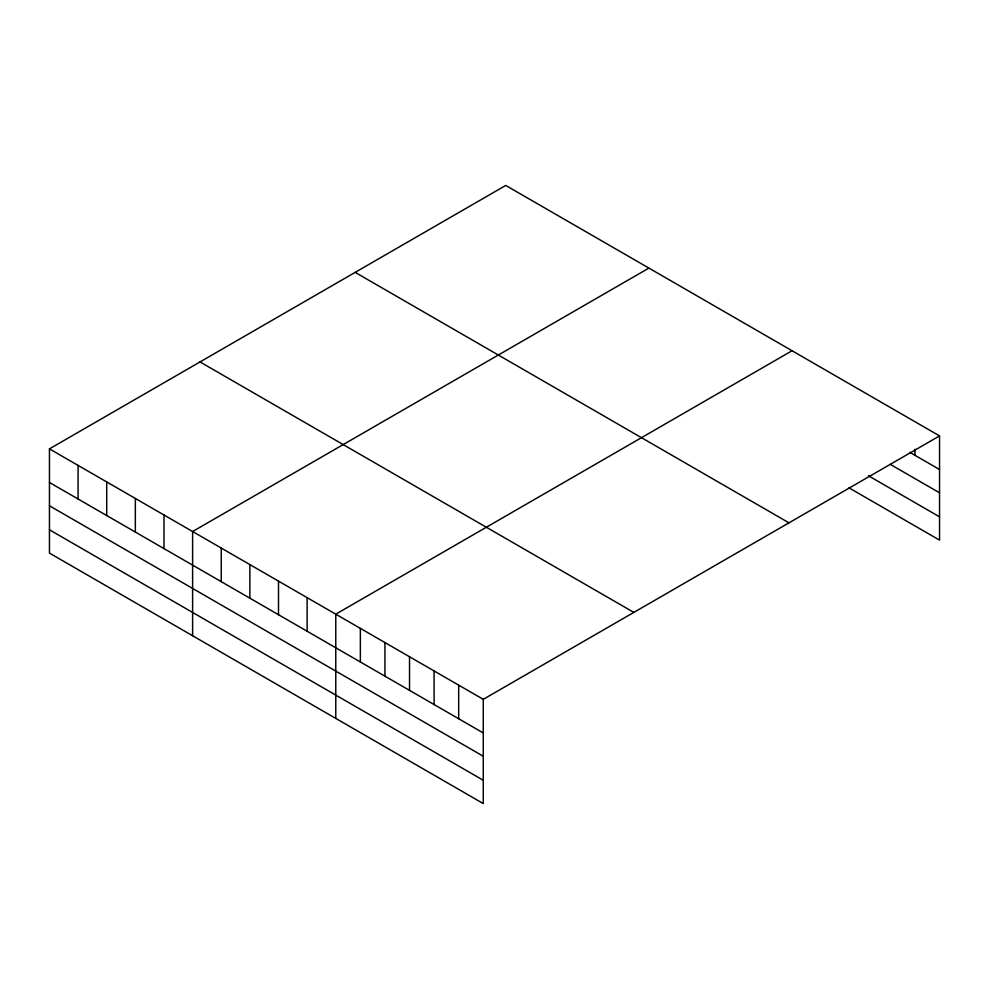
<?xml version="1.0" encoding="UTF-8"?>
<svg xmlns="http://www.w3.org/2000/svg" width="989" height="989" viewBox="0 0 989 989"><rect width="100%" height="100%" fill="white"/><g stroke="black" fill="none" stroke-linecap="round" stroke-linejoin="round"><path stroke-width="1.48" d="M49.45 448.87L483.262 699.334L483.262 803.562L49.45 553.098L49.45 448.87L505.738 185.438L939.55 435.902L939.55 540.13L848.982 487.837M648.895 268.093L192.608 531.526L192.608 635.754M792.053 350.749L335.766 614.181L335.766 718.41M483.262 699.334L939.55 435.902M909.793 452.332L939.55 469.503M890.384 464.422L939.55 492.806M868.391 475.734L939.55 516.827M355.162 272.371L788.975 522.835M200.025 361.937L633.838 612.401M49.45 482.471L483.262 732.936M49.45 505.787L483.262 756.239M49.45 529.795L483.262 780.259M914.961 449.204L914.961 455.311M458.686 685.142L458.686 718.743M434.097 670.95L434.097 704.551M409.52 656.758L409.52 690.359M384.931 642.566L384.931 676.167M360.355 628.374L360.355 661.975M307.134 597.64L307.134 631.254M278.502 581.112L278.502 614.725M249.871 564.583L249.871 598.197M221.239 548.054L221.239 581.656M163.976 514.997L163.976 548.598M135.345 498.468L135.345 532.07M106.713 481.927L106.713 515.541M78.082 465.399L78.082 499.012"/></g></svg>
